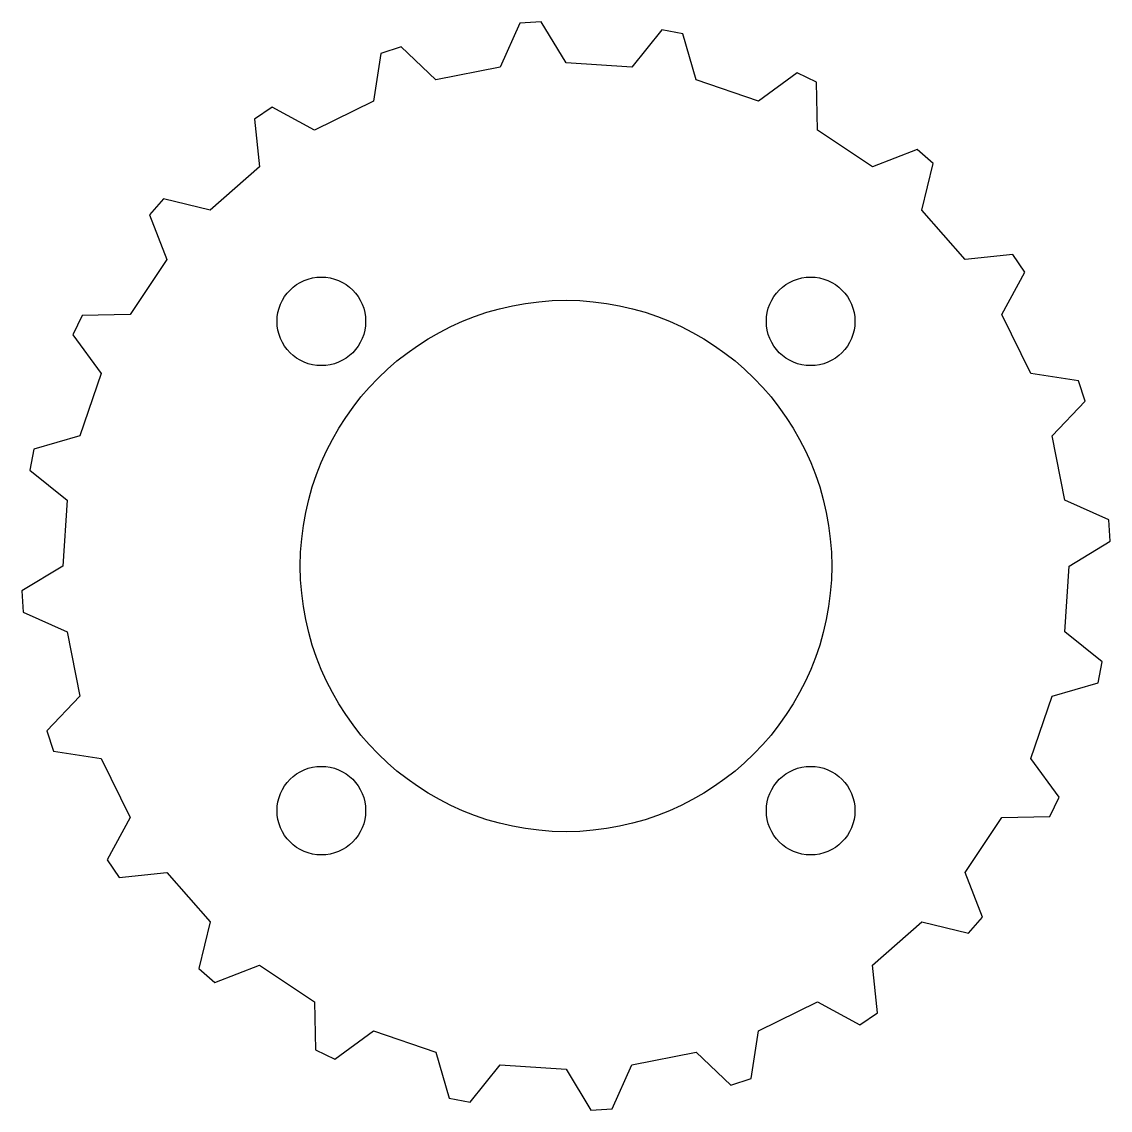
# Model space of a CAD drawing. Header units: millimetres. Extents: x -19.7 to 19.7, y -19.7 to 19.7.
import ezdxf

# ---------------------------------------------------------------- set-up
doc = ezdxf.new("R2010")
doc.units = ezdxf.units.MM
doc.layers.get('0').update_dxf_attribs({"linetype": 'CONTINUOUS'})

msp = doc.modelspace()

# ---------------------------------------------------------------- linework, layer by layer
msp.add_lwpolyline([(18.185, 0), (19.66434, 0.90155), (19.61379, 1.67287), (18.02942, 2.37362), (17.56536, 4.70662), (18.76096, 5.96034), (18.51249, 6.69229), (16.80075, 6.9591), (15.74867, 9.0925), (16.57905, 10.61294), (16.1496, 11.25565), (14.42713, 11.07033), (12.85874, 12.85874), (13.2673, 14.54228), (12.68614, 15.05194), (11.07033, 14.42713), (9.0925, 15.74867), (9.05141, 17.4806), (8.35814, 17.82248), (6.9591, 16.80075), (4.70662, 17.56536), (4.21868, 19.22764), (3.46055, 19.37844), (2.37362, 18.02942), (0, 18.185), (-0.90155, 19.66434), (-1.67287, 19.61379), (-2.37362, 18.02942), (-4.70662, 17.56536), (-5.96034, 18.76096), (-6.69229, 18.51249), (-6.9591, 16.80075), (-9.0925, 15.74867), (-10.61294, 16.57905), (-11.25565, 16.1496), (-11.07033, 14.42713), (-12.85874, 12.85874), (-14.54228, 13.2673), (-15.05194, 12.68614), (-14.42713, 11.07033), (-15.74867, 9.0925), (-17.4806, 9.05141), (-17.82248, 8.35814), (-16.80075, 6.9591), (-17.56536, 4.70662), (-19.22764, 4.21868), (-19.37844, 3.46055), (-18.02942, 2.37362), (-18.185, 0), (-19.66434, -0.90155), (-19.61379, -1.67287), (-18.02942, -2.37362), (-17.56536, -4.70662), (-18.76096, -5.96034), (-18.51249, -6.69229), (-16.80075, -6.9591), (-15.74867, -9.0925), (-16.57905, -10.61294), (-16.1496, -11.25565), (-14.42713, -11.07033), (-12.85874, -12.85874), (-13.2673, -14.54228), (-12.68614, -15.05194), (-11.07033, -14.42713), (-9.0925, -15.74867), (-9.05141, -17.4806), (-8.35814, -17.82248), (-6.9591, -16.80075), (-4.70662, -17.56536), (-4.21868, -19.22764), (-3.46055, -19.37844), (-2.37362, -18.02942), (0, -18.185), (0.90155, -19.66434), (1.67287, -19.61379), (2.37362, -18.02942), (4.70662, -17.56536), (5.96034, -18.76096), (6.69229, -18.51249), (6.9591, -16.80075), (9.0925, -15.74867), (10.61294, -16.57905), (11.25565, -16.1496), (11.07033, -14.42713), (12.85874, -12.85874), (14.54228, -13.2673), (15.05194, -12.68614), (14.42713, -11.07033), (15.74867, -9.0925), (17.4806, -9.05141), (17.82248, -8.35814), (16.80075, -6.9591), (17.56536, -4.70662), (19.22764, -4.21868), (19.37844, -3.46055), (18.02942, -2.37362)], close=True)
for centre, radius in [((-8.83883, 8.83883), 1.6), ((8.83883, 8.83883), 1.6), ((0, 0), 9.6), ((-8.83883, -8.83883), 1.6), ((8.83883, -8.83883), 1.6)]:
    msp.add_circle(centre, radius)

doc.saveas('drawing.dxf')
